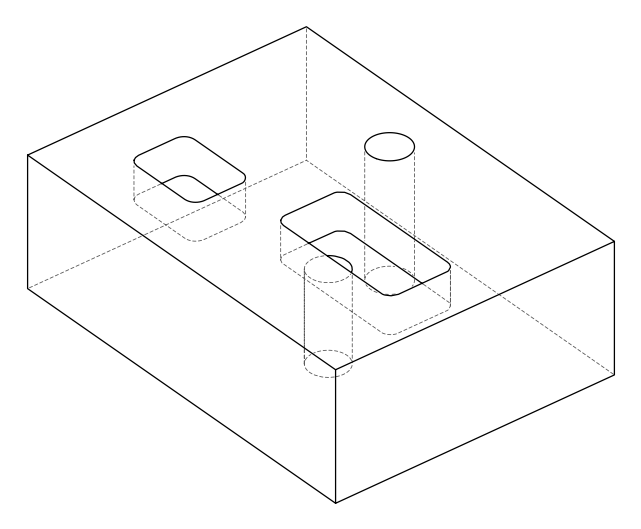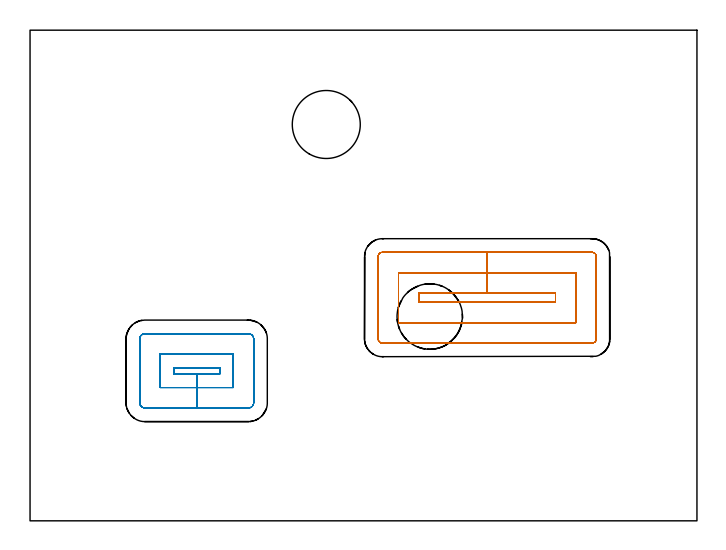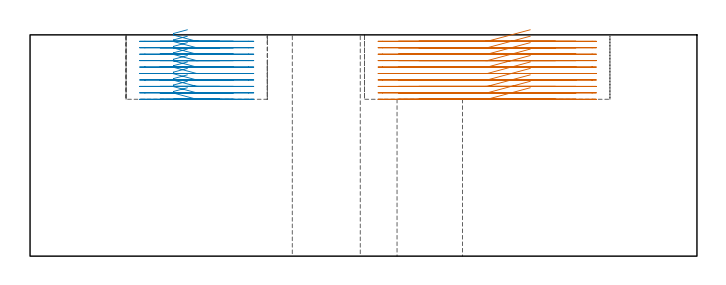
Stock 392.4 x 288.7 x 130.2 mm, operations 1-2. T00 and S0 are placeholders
(PLAN: 4 operations, 2 tool changes, 32.8 min)
(1 MILL_RECTANGULAR_POCKET | POCKET_RECTANGULAR_STRAIGHT | NXT0201_012 | Follow Part, ap 4, ae 75% | 17.56 min | 376271 mm3)
(2 MILL_RECTANGULAR_POCKET_1 | POCKET_RECTANGULAR_STRAIGHT_1 | NXT0201_012 | Follow Part, ap 4, ae 75% | 9.57 min | 184040 mm3)
(3 MILL_THROUGH_HOLE_FROM_SOLID_MATERIAL | STEP1HOLE_1 | UGT0201_018 | Circular | 5.14 min | 107451 mm3)
(4 INDEXABLE_INSERT_DRILL_THROUGH_HOLE_FROM_SOLID | STEP1HOLE | NXT0302_035 | 0.54 min | 163559 mm3)
(TOOL NXT0201_012 | ENDMILL 16mm [2P460-1600-NA 1630] | D16 FL38 Z6)
(TOOL UGT0201_018 | End mill 30 mm | D30 FL50 Z4)
(TOOL NXT0302_035 | Index. Insert Drill 40mm [880-D4000L40-05] | D40 PA176 FL200 Z2)
(OP 1 MILL_RECTANGULAR_POCKET)
G17 G21 G94 G90
T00 M6
G54
G17 G0 G90 X294.341 Y134. S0 M3
G43 Z140.2 H1
Z133.2
G94 G1 X269. Z126.41 F250.
X228.8 F500.
Y128.6
X309.2
Y134.
X269.
Y146.
X216.8
Y116.6
X321.2
Y146.
X269.
Y158.
X207.3
G3 X204.8 Y155.5 R2.5
G1 Y107.1
G3 X207.3 Y104.6 R2.5
G1 X330.7
G3 X333.2 Y107.1 R2.5
G1 Y155.5
G3 X330.7 Y158. R2.5
G1 X269.
X268.
G0 X294.341 Y134. Z129.41
G1 X269. Z122.62 F250.
X228.8 F500.
Y128.6
X309.2
Y134.
X269.
Y146.
X216.8
Y116.6
X321.2
Y146.
X269.
Y158.
X207.3
G3 X204.8 Y155.5 R2.5
G1 Y107.1
G3 X207.3 Y104.6 R2.5
G1 X330.7
G3 X333.2 Y107.1 R2.5
G1 Y155.5
G3 X330.7 Y158. R2.5
G1 X269.
X268.
G0 X294.341 Y134. Z125.62
G1 X269. Z118.83 F250.
X228.8 F500.
Y128.6
X309.2
Y134.
X269.
Y146.
X216.8
Y116.6
X321.2
Y146.
X269.
Y158.
X207.3
G3 X204.8 Y155.5 R2.5
G1 Y107.1
G3 X207.3 Y104.6 R2.5
G1 X330.7
G3 X333.2 Y107.1 R2.5
G1 Y155.5
G3 X330.7 Y158. R2.5
G1 X269.
X268.
G0 X294.341 Y134. Z121.83
G1 X269. Z115.04 F250.
X228.8 F500.
Y128.6
X309.2
Y134.
X269.
Y146.
X216.8
Y116.6
X321.2
Y146.
X269.
Y158.
X207.3
G3 X204.8 Y155.5 R2.5
G1 Y107.1
G3 X207.3 Y104.6 R2.5
G1 X330.7
G3 X333.2 Y107.1 R2.5
G1 Y155.5
G3 X330.7 Y158. R2.5
G1 X269.
X268.
G0 X294.341 Y134. Z118.04
G1 X269. Z111.25 F250.
X228.8 F500.
Y128.6
X309.2
Y134.
X269.
Y146.
X216.8
Y116.6
X321.2
Y146.
X269.
Y158.
X207.3
G3 X204.8 Y155.5 R2.5
G1 Y107.1
G3 X207.3 Y104.6 R2.5
G1 X330.7
G3 X333.2 Y107.1 R2.5
G1 Y155.5
G3 X330.7 Y158. R2.5
G1 X269.
X268.
G0 X294.341 Y134. Z114.25
G1 X269. Z107.46 F250.
X228.8 F500.
Y128.6
X309.2
Y134.
X269.
Y146.
X216.8
Y116.6
X321.2
Y146.
X269.
Y158.
X207.3
G3 X204.8 Y155.5 R2.5
G1 Y107.1
G3 X207.3 Y104.6 R2.5
G1 X330.7
G3 X333.2 Y107.1 R2.5
G1 Y155.5
G3 X330.7 Y158. R2.5
G1 X269.
X268.
G0 X294.341 Y134. Z110.46
G1 X269. Z103.67 F250.
X228.8 F500.
Y128.6
X309.2
Y134.
X269.
Y146.
X216.8
Y116.6
X321.2
Y146.
X269.
Y158.
X207.3
G3 X204.8 Y155.5 R2.5
G1 Y107.1
G3 X207.3 Y104.6 R2.5
G1 X330.7
G3 X333.2 Y107.1 R2.5
G1 Y155.5
G3 X330.7 Y158. R2.5
G1 X269.
X268.
G0 X294.341 Y134. Z106.67
G1 X269. Z99.88 F250.
X228.8 F500.
Y128.6
X309.2
Y134.
X269.
Y146.
X216.8
Y116.6
X321.2
Y146.
X269.
Y158.
X207.3
G3 X204.8 Y155.5 R2.5
G1 Y107.1
G3 X207.3 Y104.6 R2.5
G1 X330.7
G3 X333.2 Y107.1 R2.5
G1 Y155.5
G3 X330.7 Y158. R2.5
G1 X269.
X268.
G0 X294.341 Y134. Z102.88
G1 X269. Z96.09 F250.
X228.8 F500.
Y128.6
X309.2
Y134.
X269.
Y146.
X216.8
Y116.6
X321.2
Y146.
X269.
Y158.
X207.3
G3 X204.8 Y155.5 R2.5
G1 Y107.1
G3 X207.3 Y104.6 R2.5
G1 X330.7
G3 X333.2 Y107.1 R2.5
G1 Y155.5
G3 X330.7 Y158. R2.5
G1 X269.
X268.
G0 X294.341 Y134. Z99.09
G1 X269. Z92.3 F250.
X228.8 F500.
Y128.6
X309.2
Y134.
X269.
Y146.
X216.8
Y116.6
X321.2
Y146.
X269.
Y158.
X207.3
G3 X204.8 Y155.5 R2.5
G1 Y107.1
G3 X207.3 Y104.6 R2.5
G1 X330.7
G3 X333.2 Y107.1 R2.5
G1 Y155.5
G3 X330.7 Y158. R2.5
G1 X269.
X268.
G0 Z140.2
M5
M2
(OP 2 MILL_RECTANGULAR_POCKET_1)
G17 G21 G94 G90
T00 M6
G54
G17 G0 G90 X92.591 Y90.1 S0 M3
G43 Z140.2 H1
Z133.2
G94 G1 X84.5 Z131.032 F250.
Y86.4 Z130.041
X98.05 Z126.41
X111.6 F500.
Y90.1
X84.5
Y86.4
X98.05
Y78.4
X119.6
Y98.1
X76.5
Y78.4
X98.05
Y66.4
X128.5
G3 X131.6 Y69.5 R3.1
G1 Y107.
G3 X128.5 Y110.1 R3.1
G1 X67.6
G3 X64.5 Y107. R3.1
G1 Y69.5
G3 X67.6 Y66.4 R3.1
G1 X98.05
X99.05
G0 X92.591 Y90.1 Z129.41
G1 X84.5 Z127.242 F250.
Y86.4 Z126.251
X98.05 Z122.62
X111.6 F500.
Y90.1
X84.5
Y86.4
X98.05
Y78.4
X119.6
Y98.1
X76.5
Y78.4
X98.05
Y66.4
X128.5
G3 X131.6 Y69.5 R3.1
G1 Y107.
G3 X128.5 Y110.1 R3.1
G1 X67.6
G3 X64.5 Y107. R3.1
G1 Y69.5
G3 X67.6 Y66.4 R3.1
G1 X98.05
X99.05
G0 X92.591 Y90.1 Z125.62
G1 X84.5 Z123.452 F250.
Y86.4 Z122.461
X98.05 Z118.83
X111.6 F500.
Y90.1
X84.5
Y86.4
X98.05
Y78.4
X119.6
Y98.1
X76.5
Y78.4
X98.05
Y66.4
X128.5
G3 X131.6 Y69.5 R3.1
G1 Y107.
G3 X128.5 Y110.1 R3.1
G1 X67.6
G3 X64.5 Y107. R3.1
G1 Y69.5
G3 X67.6 Y66.4 R3.1
G1 X98.05
X99.05
G0 X92.591 Y90.1 Z121.83
G1 X84.5 Z119.662 F250.
Y86.4 Z118.671
X98.05 Z115.04
X111.6 F500.
Y90.1
X84.5
Y86.4
X98.05
Y78.4
X119.6
Y98.1
X76.5
Y78.4
X98.05
Y66.4
X128.5
G3 X131.6 Y69.5 R3.1
G1 Y107.
G3 X128.5 Y110.1 R3.1
G1 X67.6
G3 X64.5 Y107. R3.1
G1 Y69.5
G3 X67.6 Y66.4 R3.1
G1 X98.05
X99.05
G0 X92.591 Y90.1 Z118.04
G1 X84.5 Z115.872 F250.
Y86.4 Z114.881
X98.05 Z111.25
X111.6 F500.
Y90.1
X84.5
Y86.4
X98.05
Y78.4
X119.6
Y98.1
X76.5
Y78.4
X98.05
Y66.4
X128.5
G3 X131.6 Y69.5 R3.1
G1 Y107.
G3 X128.5 Y110.1 R3.1
G1 X67.6
G3 X64.5 Y107. R3.1
G1 Y69.5
G3 X67.6 Y66.4 R3.1
G1 X98.05
X99.05
G0 X92.591 Y90.1 Z114.25
G1 X84.5 Z112.082 F250.
Y86.4 Z111.091
X98.05 Z107.46
X111.6 F500.
Y90.1
X84.5
Y86.4
X98.05
Y78.4
X119.6
Y98.1
X76.5
Y78.4
X98.05
Y66.4
X128.5
G3 X131.6 Y69.5 R3.1
G1 Y107.
G3 X128.5 Y110.1 R3.1
G1 X67.6
G3 X64.5 Y107. R3.1
G1 Y69.5
G3 X67.6 Y66.4 R3.1
G1 X98.05
X99.05
G0 X92.591 Y90.1 Z110.46
G1 X84.5 Z108.292 F250.
Y86.4 Z107.301
X98.05 Z103.67
X111.6 F500.
Y90.1
X84.5
Y86.4
X98.05
Y78.4
X119.6
Y98.1
X76.5
Y78.4
X98.05
Y66.4
X128.5
G3 X131.6 Y69.5 R3.1
G1 Y107.
G3 X128.5 Y110.1 R3.1
G1 X67.6
G3 X64.5 Y107. R3.1
G1 Y69.5
G3 X67.6 Y66.4 R3.1
G1 X98.05
X99.05
G0 X92.591 Y90.1 Z106.67
G1 X84.5 Z104.502 F250.
Y86.4 Z103.511
X98.05 Z99.88
X111.6 F500.
Y90.1
X84.5
Y86.4
X98.05
Y78.4
X119.6
Y98.1
X76.5
Y78.4
X98.05
Y66.4
X128.5
G3 X131.6 Y69.5 R3.1
G1 Y107.
G3 X128.5 Y110.1 R3.1
G1 X67.6
G3 X64.5 Y107. R3.1
G1 Y69.5
G3 X67.6 Y66.4 R3.1
G1 X98.05
X99.05
G0 X92.591 Y90.1 Z102.88
G1 X84.5 Z100.712 F250.
Y86.4 Z99.721
X98.05 Z96.09
X111.6 F500.
Y90.1
X84.5
Y86.4
X98.05
Y78.4
X119.6
Y98.1
X76.5
Y78.4
X98.05
Y66.4
X128.5
G3 X131.6 Y69.5 R3.1
G1 Y107.
G3 X128.5 Y110.1 R3.1
G1 X67.6
G3 X64.5 Y107. R3.1
G1 Y69.5
G3 X67.6 Y66.4 R3.1
G1 X98.05
X99.05
G0 X92.591 Y90.1 Z99.09
G1 X84.5 Z96.922 F250.
Y86.4 Z95.931
X98.05 Z92.3
X111.6 F500.
Y90.1
X84.5
Y86.4
X98.05
Y78.4
X119.6
Y98.1
X76.5
Y78.4
X98.05
Y66.4
X128.5
G3 X131.6 Y69.5 R3.1
G1 Y107.
G3 X128.5 Y110.1 R3.1
G1 X67.6
G3 X64.5 Y107. R3.1
G1 Y69.5
G3 X67.6 Y66.4 R3.1
G1 X98.05
X99.05
G0 Z140.2
M5
M2
